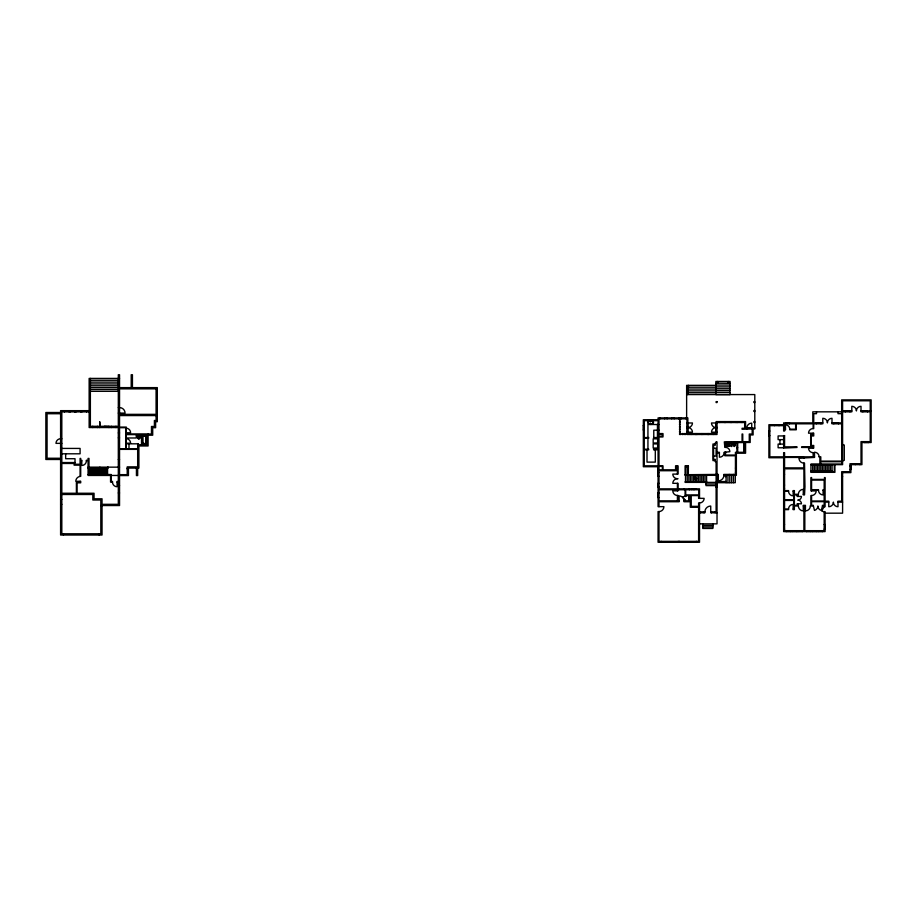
<?xml version="1.0" encoding="UTF-8"?>
<svg xmlns="http://www.w3.org/2000/svg" width="917" height="917" viewBox="0 0 917 917"><rect width="100%" height="100%" fill="white"/><g stroke="black" fill="none" stroke-linecap="round" stroke-linejoin="round"><path stroke-width="1.38" d="M92.961 474.525L92.972 468.083M94.291 474.525L94.302 468.083M127.222 468.874L127.234 466.856L137.665 466.856L137.665 449.364L119.542 449.364L119.542 474.651L127.222 474.651L127.222 468.083M710.732 511.869L716.108 511.869L716.108 461.664L715.26 461.664L715.26 459.36L713.575 459.36L713.575 445.238L715.26 445.238L715.26 442.934L717.025 441.868L717.025 474.41L685.091 474.719M716.108 441.856L716.108 442.934M751.722 428.056L751.745 423.15A4.917 4.917 0 0 0 746.805 428.044L751.722 428.056L751.722 428.961M650.726 421.751L650.68 420.869L650.566 421.751M144.657 435.862L146.353 435.552L142.662 435.552L142.662 443.839L146.353 443.839L146.353 435.552M822.48 505.955L821.288 510.402A4.608 4.608 0 0 1 817.872 505.955A4.608 4.608 0 0 1 814.456 510.402L813.264 505.336L811.579 505.336L811.579 501.656L824.165 501.656L824.165 505.336L822.48 505.336L822.48 505.955L824.165 505.955L824.165 506.723L821.655 510.941A4.917 4.917 0 0 0 824.165 511.64L825.094 511.64L825.094 531.596L783.634 531.596L783.634 457.743L768.893 457.743L768.893 424.731L783.634 424.731L783.634 422.897L812.806 422.897L812.806 411.836L841.668 411.836M728.339 443.736L728.006 443.794A1.433 1.433 0 0 0 727.639 443.92L727.639 445.043A1.295 1.295 0 0 0 728.006 445.203A1.834 1.834 0 0 0 728.958 445.203A1.295 1.295 0 0 0 729.324 445.043L729.324 443.92A1.433 1.433 0 0 0 728.969 443.794L728.625 443.736M142.662 443.839L142.662 435.552M733.738 443.771L733.485 444.321A2.247 2.247 0 0 0 733.485 445.57L734.311 446.522L735.147 445.57A2.247 2.247 0 0 0 735.147 444.321L734.895 443.771M727.25 444.137L727.399 443.53M137.447 434.612C136.014 436.549 141.803 436.549 140.37 434.612M138.421 435.735C135.223 439.965 142.571 439.965 139.384 435.735M648.651 420.674C644.342 425.626 656.881 425.683 652.686 420.674M117.089 482.124L118.316 482.124L118.316 504.316L102.039 504.316L102.039 498.791L94.061 498.791L94.061 493.254L77.017 493.254L77.017 482.823L80.707 482.823L80.707 481.287L75.79 481.287A4.917 4.917 0 0 1 80.066 476.416L80.707 476.37L80.707 460.861L81.773 460.861M119.542 378.412L89.144 378.412L89.144 427.551L118.316 427.551L118.316 481.436L117.089 481.436L117.089 486.732A4.608 4.608 0 0 1 112.482 482.124L110.556 482.124L110.556 475.453L88.066 475.453L88.066 460.861L86.381 460.861A4.608 4.608 0 0 1 81.773 465.469L81.773 460.254L80.707 460.254L80.707 458.408L80.088 458.408L80.088 464.243L75.022 464.243L75.022 458.718L65.657 458.718L65.657 453.8M90.37 380.257L118.316 380.257M90.37 382.102L118.316 382.102M717.724 383.203L730.104 383.306L730.104 381.461L715.879 381.461L715.879 383.306L717.724 383.306L717.724 381.461M90.37 383.948L118.316 383.948M715.879 385.358L686.627 385.358L686.627 417.911M90.37 385.782L118.316 385.782M715.879 386.894L730.104 386.894L730.104 385.048L715.879 385.048L715.799 394.574M686.627 387.203L715.799 387.203M90.37 387.627L118.316 387.627M715.879 388.739L730.104 388.739L730.104 390.562L715.879 390.562M687.853 389.049L715.799 389.049M90.37 389.473L118.316 389.473M687.853 390.883L715.799 390.883M90.37 391.318L118.316 391.318M715.879 392.419L730.104 392.419L730.104 394.574M687.853 392.728L715.799 392.728M686.627 394.574L754.794 394.574L754.794 428.961L753.109 428.961L753.109 434.945L750.186 434.945L750.186 442.475L745.578 442.475L745.578 453.216L736.374 453.216L736.374 475.327L726.104 475.327L726.081 482.697M754.794 401.635L753.877 401.635L753.877 402.552L754.794 402.552M118.316 407.584L119.542 407.584A5.525 5.525 0 0 1 125.067 413.108L118.316 413.108M754.794 410.541L753.877 410.541L753.877 411.458L754.794 411.458M89.144 410.656L60.591 410.656L60.591 412.501L45.85 412.501L45.85 459.486L60.591 459.486L60.591 535.024L102.039 535.024L102.039 505.542M841.668 410.919L851.801 410.919M861.017 410.919L871.15 410.919M845.359 411.068L849.967 411.068M862.863 411.068L867.471 411.068M89.144 411.882L61.817 411.882L61.817 462.546L75.022 462.546M841.668 413.682L837.989 413.682L837.989 411.836M648.399 419.906L653.007 419.906M648.651 421.293L650.543 421.293M650.749 421.293L652.64 421.293M754.794 421.591L753.877 421.591L753.877 422.519L754.794 422.519M686.936 422.978L692.461 422.978A4.608 4.608 0 0 1 687.853 427.586A4.608 4.608 0 0 1 692.461 432.182L686.936 432.182M717.025 422.978L711.5 422.978A4.608 4.608 0 0 0 716.108 427.586L716.257 427.586M822.79 422.897L813.734 422.897L813.734 413.682L816.497 413.682L816.497 411.836M831.994 422.897L841.668 422.897L841.668 399.869L871.15 399.869L871.15 442.544L861.934 442.544L861.934 464.655L850.884 464.655L850.884 472.633L842.597 472.633L842.597 513.176L825.094 513.176M785.789 423.046L789.468 423.046M816.336 423.046L820.944 423.046M833.84 423.046L838.447 423.046M648.651 423.826L652.64 423.826M658.991 424.514L647.941 424.514L647.941 437.558M774.429 424.892L779.026 424.892M643.333 425.431L644.25 425.431M108.951 426.554L104.343 426.313M657.993 426.841L657.993 431.758M686.936 427.345L687.853 427.345M686.799 427.586L687.59 427.586M686.936 427.815L687.853 427.815M716.108 427.815L717.025 427.815M125.686 428.159L126.305 428.159M754.794 428.056L745.578 428.056L745.578 421.591L716.108 421.591L716.108 433.569L687.853 433.569L687.853 417.911L658.074 417.911L658.074 419.745L643.333 419.745L643.333 466.73L658.074 466.73L658.223 476.255M746.805 428.285L751.722 428.285M785.479 429.19L784.562 429.19L784.562 423.814L795.635 423.814L795.635 429.19L789.778 429.19A4.298 4.298 0 0 0 785.479 424.892L785.479 429.798L784.574 429.798L784.574 431.036L783.634 431.036L783.634 425.66L769.822 425.66L769.822 456.826L783.634 456.826L783.634 452.677L784.574 452.677L784.574 456.826L813.138 456.826L813.138 452.677A4.608 4.608 0 0 1 808.53 448.069L813.734 448.069L813.734 445.467L811.293 445.467L811.293 435.942L813.734 435.942L813.734 433.179L808.53 433.179A4.608 4.608 0 0 1 813.138 428.571L813.734 428.571L813.734 423.814L822.79 423.814L822.79 418.29A4.608 4.608 0 0 1 827.398 422.897A4.608 4.608 0 0 1 831.994 418.29L831.994 423.814L841.668 423.814L841.691 461.125L820.795 461.125L820.795 456.826L819.122 456.826A4.608 4.608 0 0 0 814.514 452.219L814.514 457.434L798.994 458.202A4.917 4.917 0 0 0 803.9 463.119L803.9 467.876L784.562 467.876L784.562 457.434L803.9 457.434L803.9 458.202M643.333 430.039L644.25 430.039M658.991 430.188L653.775 430.188L653.775 437.558M768.893 431.036L769.822 431.036M717.025 432.182L711.5 432.182A4.608 4.608 0 0 1 716.108 427.586M125.686 432.767L130.604 432.767A4.608 4.608 0 0 0 125.996 428.159M118.316 432.916L119.542 432.916M680.173 433.569L680.792 433.569M682.019 433.569L683.245 433.569M684.472 433.569L685.71 433.569M680.792 434.486L679.566 434.486L679.566 433.569M682.019 434.486L683.245 434.486M684.472 434.486L685.71 434.486M148.107 435.22L152.703 435.22L152.703 427.7L155.626 427.7L155.626 421.717L157.311 421.717L157.311 387.627L119.542 387.627L119.542 374.732L118.316 374.732L118.316 426.313L90.37 426.313L90.37 378.412M768.893 435.632L769.822 435.632M142.972 435.862L144.347 435.862M783.634 435.942L778.109 435.942L778.109 439.633L783.634 439.633M118.316 437.833L119.542 437.833M126.305 437.982L136.301 437.982L136.301 434.612M125.686 438.601L126.305 438.601M61.817 438.75L60.591 438.75A4.608 4.608 0 0 0 55.983 443.358L61.817 443.358M733.187 442.556L735.468 442.567M864.697 442.43L868.388 442.43M745.578 442.556L725.542 442.556L725.542 447.381A4.31 4.31 0 0 1 729.852 451.68L724.315 452.299A4.917 4.917 0 0 1 719.409 457.216L719.409 452.299L717.025 452.299M125.686 443.209L130.604 443.209A4.608 4.608 0 0 0 125.996 438.601M142.972 443.232L146.353 443.839M126.305 443.817L137.665 443.817M733.164 443.771L735.468 443.771M715.26 444.011L712.956 444.011L712.956 460.598L715.26 460.598M783.634 444.08L778.109 444.08L778.109 447.771L783.634 447.771M842.597 444.39L844.282 445.077L844.282 460.277L842.597 460.964M725.542 446.086L731.376 446.086M725.542 447.381L724.854 447.381L724.315 441.856L742.071 441.856L742.071 434.028L742.759 434.028L742.759 441.673L749.269 441.673L749.269 434.028L752.181 434.028L752.181 428.961L742.071 429.271L742.071 428.273L744.661 428.273L744.661 422.519L717.025 422.519L717.025 434.486L686.936 434.486L686.936 418.828L658.991 418.828L658.991 433.569L662.98 433.569L662.98 436.95L658.991 436.95L658.991 465.813L662.98 465.813L662.98 469.802L675.577 469.802L675.577 465.813L678.03 465.813L678.03 474.1L672.803 474.1A4.608 4.608 0 0 0 677.411 478.708L678.03 478.708M736.913 447.691L737.681 447.691M713.575 448.23L716.12 448.23L716.12 456.058L713.575 456.058M61.817 448.424L80.088 448.424L80.088 453.8L61.817 453.8M813.138 452.677L813.734 452.677L813.734 456.826L814.514 456.826M717.025 452.918L719.409 452.918M118.316 459.497L119.542 459.497M803.9 463.119L804.518 463.119L804.977 486.767L804.518 494.905L803.292 494.905L803.292 489.369A4.917 4.917 0 0 0 798.375 494.286L794.386 494.286L794.386 490.606L793.159 490.606L793.159 495.822A4.608 4.608 0 0 1 788.551 491.214L784.562 491.214L784.562 499.811L793.767 499.811L793.767 491.214L793.159 491.214M658.074 465.813L644.25 465.813L644.25 449.846L648.709 449.846L648.709 449.227L644.25 449.227L644.25 438.177L648.709 438.177L648.709 437.558L644.25 437.558L644.25 420.674L658.074 420.674L658.074 437.558L653.615 437.558L653.615 438.177L658.074 438.177L658.074 449.227L653.615 449.227L653.615 449.846L658.074 449.846L658.074 467.498M849.967 465.882L850.884 465.882M686.008 466.581L687.704 466.581M88.066 467.154L119.542 467.154M88.066 468.083L108.183 468.083L108.183 467.154M735.445 468.117L736.374 468.117M849.967 469.573L850.884 469.573M783.634 470.639L784.562 470.639M810.983 471.132L832.349 471.132L832.349 471.716M810.96 471.716L834.298 471.716L834.298 464.655M658.074 472.564L658.991 472.564M735.445 472.713L736.374 472.713M841.668 472.943L842.597 472.943M717.025 474.41L718.343 474.41L718.343 480.852A5.525 5.525 0 0 0 723.868 475.327L725.187 475.327L725.187 476.553L726.081 476.553M783.634 474.33L784.562 474.33M88.066 474.525L111.255 474.525L111.255 481.436L112.482 481.436L112.482 482.124M729.221 475.178L733.829 475.178M716.108 475.327L685.091 475.327L685.091 465.813L688.392 465.813L688.312 474.719M718.343 475.327L717.025 475.327L717.025 523.848L699.522 523.848M111.255 475.453L118.316 475.453M658.074 476.255L658.991 476.255M841.668 476.634L842.597 476.634M726.081 481.471L717.025 481.78M706.583 481.78L685.091 481.78L685.091 482.388L716.108 482.388M717.025 482.697L735.296 482.697L735.296 475.327M658.074 483.316L658.991 483.316M716.108 483.614L717.025 483.614M705.975 484.004L716.108 484.004M783.634 485.07L784.562 485.07M118.316 485.586L119.542 485.586M716.108 485.62L705.975 485.62L705.975 482.388M658.074 486.996L658.991 486.996M716.108 487.305L717.025 487.305M783.634 488.761L784.562 488.761M818.491 490.297L818.491 489.678L811.579 489.678L811.579 480.004L824.165 480.004L824.165 489.678L823.099 489.678L823.099 494.905A4.608 4.608 0 0 1 818.491 490.297L811.579 490.297L811.579 490.904M823.099 490.297L824.165 490.297L824.165 501.037L811.579 501.037L811.579 495.512A4.608 4.608 0 0 0 816.187 490.904L810.96 490.904L810.96 477.551L811.579 477.551L811.579 479.396L824.475 479.396L824.475 477.551L825.094 477.551L825.094 501.198L828.773 501.198L828.773 506.723A4.608 4.608 0 0 0 833.381 502.115A4.608 4.608 0 0 0 837.989 506.723L837.989 501.198L841.668 501.198L841.668 471.716L849.967 471.716L849.967 463.738L861.017 463.738L861.017 441.627L870.233 441.627L870.233 411.836L861.017 411.836L861.017 406.311A4.608 4.608 0 0 0 856.409 410.919A4.608 4.608 0 0 0 851.801 406.311L851.801 411.836L842.597 411.836L842.597 464.655L810.96 464.655L832.063 464.69L832.063 471.132M118.316 492.956L119.542 492.956M658.074 492.991L658.991 492.991M803.292 494.286L803.9 494.286L803.9 468.805L784.562 468.805L784.562 490.606L788.551 490.606L788.551 491.214M60.591 494.481L92.835 494.481L92.835 500.017L100.813 500.017L100.813 533.786L61.817 533.786L61.817 494.481M658.991 506.654L658.991 501.737L679.107 501.737L679.107 495.902A4.917 4.917 0 0 1 684.013 500.82L685.091 500.82L685.091 500.052L682.752 497.197A3.679 3.679 0 0 1 685.091 496.361L685.091 489.758L678.03 489.758L678.03 490.836L672.803 490.836A4.608 4.608 0 0 0 677.411 495.444L678.03 495.444L678.03 500.82M811.579 495.512L810.96 495.512L810.96 505.336L810.353 505.955A4.917 4.917 0 0 1 805.435 510.872L805.435 505.336L803.292 505.336L803.292 510.872A4.917 4.917 0 0 1 798.375 505.955L794.386 505.955L794.386 509.634L793.159 509.634L793.159 504.419A4.608 4.608 0 0 0 788.551 509.027L784.562 509.027L784.562 500.43L793.767 500.43L793.767 509.027L793.159 509.027M685.091 496.361L685.71 496.361M658.074 497.587L658.991 497.587M60.591 499.398L61.817 499.398M685.091 500.052L685.71 500.82L688.77 500.82L688.77 495.593L685.71 495.593L685.71 496.521M679.107 500.82L658.991 500.82L658.991 489.758L677.411 489.758L677.411 490.836M828.773 502.115L825.094 502.115L825.094 506.723L824.165 506.723M837.989 502.115L842.597 502.115M699.522 502.963L698.605 502.963L698.605 506.344L691.235 506.344L691.235 495.593L698.605 495.593L698.605 498.355L704.13 498.355A4.608 4.608 0 0 1 699.522 502.963L699.522 511.869L704.898 511.869A5.834 5.834 0 0 1 710.732 506.035L710.732 512.786L717.025 512.786M60.591 504.316L61.817 504.316M100.813 505.542L119.542 505.542L119.542 475.568L128.449 475.568L128.449 468.083L138.891 468.083L138.891 445.971L148.107 445.971L148.107 433.993M803.292 505.955L803.9 505.955L803.9 530.668L784.562 530.668L784.562 509.634L788.551 509.634L788.551 509.027M805.435 505.955L804.828 505.955L804.828 530.668L824.165 530.668L824.165 511.64M810.353 505.955L813.264 505.955M658.074 468.415L658.074 506.654L663.908 506.654A4.917 4.917 0 0 1 658.991 511.56L658.074 511.56L658.074 542.268L699.522 542.268L699.522 512.786L704.898 512.786L704.898 511.869M783.634 524.535L784.562 524.535M824.165 524.535L825.094 524.535M702.743 525.384L712.876 525.384M702.743 526.92L712.876 526.92M783.634 529.143L784.562 529.143M824.165 529.143L825.094 529.143M786.098 531.436L790.695 531.436M791.933 531.436L796.529 531.436M797.767 531.436L802.364 531.436M806.364 531.436L810.96 531.436M812.198 531.436L816.795 531.436M818.033 531.436L822.629 531.436M661.214 542.119L678.259 542.119M679.337 542.119L696.37 542.119M716.108 427.345L717.025 427.345M693.424 474.719L694.547 477.379L693.688 478.559L696.668 478.468L695.636 479.946L696.668 482.388M870.233 410.919L870.233 400.786L842.597 400.786L842.597 410.919M868.388 441.627L868.388 442.544M867.471 410.919L867.471 411.836M864.697 441.627L864.697 442.544M862.863 410.919L862.863 411.836M859.94 463.738L859.94 464.655M855.332 463.738L855.332 464.655M850.735 465.882L850.735 469.573M849.967 410.919L849.967 411.836M845.359 410.919L845.359 411.836M838.447 422.897L838.447 423.814M834.917 464.655L834.917 472.335L810.96 472.335L810.96 464.036L841.691 464.036L841.691 461.732L820.795 461.732L820.795 464.036M833.84 422.897L833.84 423.814M831.73 471.132L831.73 471.716M830.447 464.69L830.447 471.132M828.83 464.69L828.83 471.132M827.226 464.69L827.226 471.132M825.609 464.69L825.609 471.132M824.933 524.535L824.933 529.143M823.993 464.69L823.993 471.132M822.629 530.668L822.629 531.596M822.389 464.69L822.389 471.132M820.944 422.897L820.944 423.814M820.772 464.69L820.772 471.132M819.867 464.69L819.867 457.434L819.122 456.826M819.168 464.69L819.168 471.132M818.033 530.668L818.033 531.596M817.551 464.69L817.551 471.132M816.795 530.668L816.795 531.596M816.336 422.897L816.336 423.814M815.935 464.69L815.935 471.132M814.33 464.69L814.33 471.132M813.138 428.571L813.138 423.814L796.243 423.814L796.243 429.798L789.778 429.798L789.778 429.19M813.138 433.179L813.138 433.947L810.674 433.947L810.674 446.843L801.618 446.843L801.618 447.462L813.138 447.462L813.138 448.069M812.714 464.69L812.714 471.132M812.198 530.668L812.198 531.596M810.96 530.668L810.96 531.596M806.364 530.668L806.364 531.596M802.364 530.668L802.364 531.596M798.375 494.286L797.767 496.441M798.375 505.955L797.767 503.8M797.767 530.668L797.767 531.596M796.529 530.668L796.529 531.596M791.933 530.668L791.933 531.596M790.695 530.668L790.695 531.596M789.468 422.897L789.468 423.814M786.098 530.668L786.098 531.596M785.789 422.897L785.789 423.814M783.794 470.639L783.794 474.33M783.794 485.07L783.794 488.761M783.794 524.535L783.794 529.143M779.954 439.633L779.954 444.08M779.026 424.731L779.026 425.66M774.429 424.731L774.429 425.66M769.065 431.036L769.065 435.632M746.805 428.056L746.805 428.961M744.661 442.556L744.661 452.299L735.445 452.299L735.445 455.061L725.542 455.061L725.542 451.68M743.744 442.556L743.744 452.299M741.899 421.591L741.899 422.519M737.681 442.556L737.681 452.299M737.291 421.591L737.291 422.519M736.913 442.556L736.913 452.299M736.064 421.591L736.064 422.519M736.202 468.117L736.202 472.713M735.594 442.716L735.594 443.622M733.829 474.41L733.829 475.327M733.474 475.327L733.474 482.697M733.038 442.716L733.038 443.622M731.686 442.556L731.686 446.579L731.376 442.556M731.628 475.327L731.628 482.697M731.457 421.591L731.457 422.519M730.23 421.591L730.23 422.519M729.794 383.306L729.794 385.048M729.794 386.894L729.794 388.739M729.794 390.562L729.794 392.419M729.794 394.574L716.188 394.574M729.783 475.327L729.783 482.697M729.221 474.41L729.221 475.327M728.258 381.461L728.258 383.306M727.949 475.327L727.949 482.697M725.622 421.591L725.622 422.519M724.396 421.591L724.396 422.519M724.315 452.299L724.854 455.749L735.445 455.749L735.445 474.41L723.868 474.41L723.868 475.327M719.788 421.591L719.788 422.519M716.876 483.614L716.876 487.305M716.188 383.306L716.188 385.048M716.188 386.894L716.188 388.739M716.188 390.562L716.188 392.419M716.257 422.978L716.257 432.182M715.18 511.869L715.18 512.786M713.266 433.569L713.266 434.486M712.876 523.848L712.876 528.456L702.743 528.456L702.743 523.848M711.5 511.869L711.5 512.786M708.658 433.569L708.658 434.486M708.348 433.569L708.348 434.486M707.431 433.569L707.431 434.486M706.583 475.327L706.583 482.388M704.978 475.327L704.978 481.78M704.05 511.869L704.05 512.786M703.362 475.327L703.362 481.78M702.823 433.569L702.823 434.486M701.746 475.327L701.746 481.78M701.597 433.569L701.597 434.486M700.37 511.869L700.37 512.786M700.141 475.327L700.141 481.78M699.522 498.355L699.522 488.841L678.03 488.841L678.03 483.316L672.803 483.316A4.608 4.608 0 0 1 677.411 478.708M698.525 475.327L698.525 481.78M696.989 433.569L696.989 434.486M696.909 475.327L696.909 481.78M696.37 541.351L696.37 542.268M696.072 433.569L696.072 434.486M695.762 433.569L695.762 434.486M695.304 475.327L695.304 481.78M693.997 488.841L693.997 489.758M693.688 475.338L693.688 481.78M692.071 475.327L692.071 481.78M691.154 433.569L691.154 434.486M690.467 475.327L690.467 481.78M689.389 488.841L689.389 489.758M688.85 475.327L688.85 481.78M688.472 385.358L688.472 387.203M687.853 387.203L687.853 394.574M687.704 465.813L687.704 474.719M687.59 422.978L687.59 432.182M687.234 475.327L687.234 481.78M686.008 465.813L686.008 474.719M685.859 417.911L685.859 418.828M685.515 475.327L685.515 481.78M684.323 488.841L684.323 489.758M684.013 500.82L684.013 501.737L690.306 501.737L690.306 507.261L698.605 507.261L698.605 541.351L658.991 541.351L658.991 511.56M681.251 417.911L681.251 418.828M680.173 418.828L680.173 420.055M680.173 421.281L680.173 422.519M680.173 423.746L680.173 424.972M680.173 426.199L680.173 427.425M680.173 428.652L680.173 429.878M680.173 431.116L680.173 432.343M679.566 418.828L679.566 420.055M679.566 421.281L679.566 422.519M679.566 423.746L679.566 424.972M679.566 426.199L679.566 427.425M679.566 428.652L679.566 429.878M679.566 431.116L679.566 432.343M679.337 541.351L679.337 542.268M678.798 417.911L678.798 418.828M678.798 488.841L678.798 489.758M678.259 541.351L678.259 542.268M677.411 474.1L677.411 470.719L658.991 470.719L658.991 488.841L677.411 488.841L677.411 483.316M677.411 495.444L677.411 500.82M674.19 417.911L674.19 418.828M671.737 417.911L671.737 418.828M667.129 417.911L667.129 418.828M664.676 417.911L664.676 418.828M661.214 541.351L661.214 542.268M660.068 417.911L660.068 418.828M658.223 483.316L658.223 486.996M658.223 492.991L658.223 497.587M657.638 438.842L657.638 442.991M657.638 443.908L657.638 448.058M657.455 424.514L657.455 437.558M655.3 449.846L655.3 462.122L647.012 462.122L647.012 449.846M653.007 419.745L653.007 420.674M652.721 421.362L652.721 423.746M648.571 421.362L648.571 423.746M648.399 419.745L648.399 420.674M647.941 438.177L647.941 449.227M643.482 425.431L643.482 430.039M146.044 435.862L146.044 443.232M141.516 434.612L141.516 444.745M137.665 468.083L137.665 475.568L136.438 475.568L136.438 468.083M132.438 387.627L132.438 374.732L131.211 374.732L131.211 387.627M128.988 443.817L128.988 448.734M120.31 448.734L120.31 449.364M115.943 426.313L115.943 427.551M111.335 426.313L111.335 427.551M108.951 426.313L108.951 427.551M107.576 467.154L107.576 474.525M106.246 468.083L106.246 474.525M104.916 468.083L104.916 474.525M103.587 468.083L103.587 474.525M102.257 468.083L102.257 474.525M100.939 468.083L100.939 474.525M99.976 426.313L99.735 421.717L99.735 427.551M99.896 467.154L99.896 468.083M99.609 468.083L99.609 474.525M99.208 533.786L99.208 535.024M98.279 468.083L98.279 474.525M97.362 426.313L97.362 427.551M96.95 468.083L96.95 474.525M95.632 468.083L95.632 474.525M92.755 426.313L92.755 427.551M91.643 468.083L91.643 474.525M90.325 468.083L90.325 474.525M88.995 474.525L88.995 458.408L88.066 458.408L88.066 460.254L86.381 460.254L86.381 460.861M86.542 410.656L86.542 411.882M81.934 410.656L81.934 411.882M80.707 410.656L80.707 411.882M80.088 476.404L80.088 465.16L74.105 465.16L74.105 463.475L61.817 463.475L61.817 493.254L76.398 493.254L76.398 482.204L80.088 482.204L80.088 481.287M76.1 410.656L76.1 411.882M74.873 410.656L74.873 411.882M74.644 410.656L74.644 411.882M70.265 410.656L70.265 411.882M69.039 410.656L69.039 411.882M64.431 410.656L64.431 411.882M63.433 533.786L63.433 535.024M727.983 443.037A1.353 1.353 0 0 0 727.857 445.662A1.834 1.834 0 0 0 728.969 445.616M729.118 443.071A1.353 1.353 0 0 1 728.981 445.696M727.995 443.117A1.834 1.834 0 0 1 729.084 443.152M124.918 448.734L124.884 449.33L124.918 448.734M138.158 437.077C138.868 442.464 140.565 433.581 138.158 437.077M733.875 444.149L733.806 444.298A1.777 1.777 0 0 0 733.806 445.605L734.826 445.605A1.777 1.777 0 0 0 734.826 444.298L733.875 444.137M156.085 388.854L119.542 388.854L119.542 414.346L156.085 414.346L156.085 388.854M717.025 401.635L716.108 401.635L716.108 402.552L717.025 402.552L717.025 401.635M60.591 413.727L47.076 413.727L47.076 458.248L60.591 458.248L60.591 413.727M156.085 415.573L119.542 415.573L119.542 427.081L126.305 427.081L126.305 433.993L151.477 433.993L151.477 426.474L154.4 426.474L154.4 420.479L156.085 420.479L156.085 415.573M125.686 427.7L119.542 427.7L119.542 448.734L125.686 448.734L125.686 427.7M662.372 434.486L658.991 434.486L658.991 436.332L662.372 436.332L662.372 434.486M146.869 434.612L126.305 434.612L126.305 448.734L137.665 448.734L137.665 443.668L138.444 443.668L138.444 444.745L146.869 444.745L146.869 434.612M813.138 434.566L811.293 434.566L811.293 435.334L813.138 435.334L813.138 434.566M146.812 435.094L142.204 435.094L142.204 444.298L146.812 444.298L146.812 435.094M784.562 435.632L783.634 435.632L783.634 448.069L797.011 447.462L797.011 446.843L784.574 446.843L784.574 435.632M658.097 438.842L653.191 438.842L653.191 442.991L658.097 442.991L658.097 438.842M658.097 443.908L653.179 443.908L653.179 448.058L658.097 448.058L658.097 443.908M813.138 446.075L811.293 446.075L811.293 446.843L813.138 446.843L813.138 446.075M662.372 466.421L658.991 466.421L658.991 469.802L662.372 469.802L662.372 466.421M677.411 466.421L676.184 466.421L676.184 469.802L677.411 469.802L677.411 466.421M695.762 489.185L691.154 489.414L695.762 489.185M698.903 489.758L685.71 489.758L685.71 494.985L698.903 494.985L698.903 489.758M797.148 494.905L794.386 494.905L794.386 505.336L797.148 505.336L797.148 503.8L801.447 503.8A3.679 3.679 0 0 0 797.767 500.12A3.679 3.679 0 0 0 801.447 496.441L797.148 496.441L797.148 494.905M690.306 495.593L689.389 495.593L689.389 500.82L690.306 500.82L690.306 495.593"/></g></svg>
